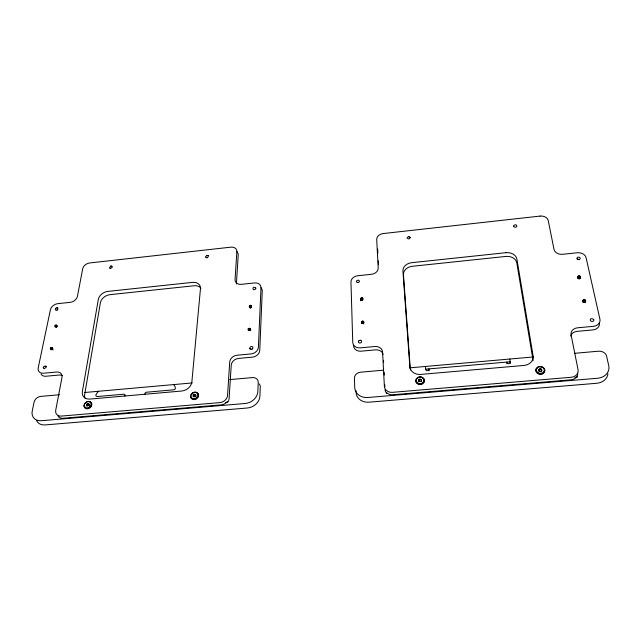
<?xml version="1.0" encoding="UTF-8"?>
<svg xmlns="http://www.w3.org/2000/svg" width="641" height="641" viewBox="0 0 641 641"><rect width="100%" height="100%" fill="white"/><g stroke="black" fill="none" stroke-linecap="round" stroke-linejoin="round"><path stroke-width="0.96" d="M506.863 363.735L506.887 362.061A1.707 1.418 2.8 0 0 508.794 363.671A1.707 1.418 2.8 0 0 510.18 361.772L509.771 359.032M510.148 363.447L510.18 361.772L425.696 369.184L425.464 366.468M593.878 319.859L593.862 320.428C593.342 321.958 590.698 321.774 590.257 320.196L590.265 319.651C590.673 317.127 594.584 320.115 593.63 319.362M585.69 300.685L584.512 301.943L583.438 301.711L582.869 300.541L583.526 299.844L585.105 299.94L585.69 300.685L585.441 302.52M580.522 276.848L579.36 278.058L578.31 277.849L577.757 276.728L578.406 276.047L579.945 276.135L580.522 276.848L580.289 278.715M538.849 370.025L540.115 368.711L541.565 369.24L541.765 370.851L540.539 371.612L541.789 370.53L541.749 371.083M539.065 371.315L538.889 369.472M540.075 369.264L540.115 368.711M540.507 369.328L539.81 369.256M541.525 369.793L541.565 369.24M195.801 396.523L195.625 394.792L194.495 394.279L193.253 395L193.43 396.731M195.681 396.314L195.625 394.792M577.092 259.068L579.488 259.573L580.313 258.227C579.849 256.785 577.453 256.721 576.884 258.107L577.573 259.453M578.871 259.733L579.488 259.573M577.757 278.202L577.982 276.327M578.062 278.851L578.406 276.047M578.559 278.723L578.903 275.918M579.079 278.747L579.424 275.942M579.6 278.939L579.945 276.135M580.105 278.33L580.337 276.463M582.861 301.967L583.102 300.132M583.158 302.592L583.526 299.844M583.663 302.464L584.031 299.716M584.199 302.496L584.576 299.74M584.856 301.775L585.105 299.94M585.249 302.119L585.505 300.284M574.889 377.413L576.876 377.245L576.996 376.403A8.181 6.706 8.4 0 1 570.947 379.825L392.853 394.76A7.628 6.586 -9.4 0 1 386.483 392.476L386.643 393.27A7.612 6.586 -9.4 0 1 385.057 389.584M410.128 237.579L409.735 238.508L408.654 238.989L406.979 237.931L408.453 236.545L410.128 237.603L409.984 237.17M86.631 405.745L86.839 404.527L88.081 403.814L89.123 404.327L88.915 405.553L88.907 404.054L87.865 403.542L86.623 404.255L86.791 405.953M358.439 341.324C357.654 343.929 362.566 343.416 361.556 341.036C361.059 338.881 357.638 341.925 358.8 340.836M361.372 321.966L361.708 323.112L362.654 323.344L363.928 322.127L363.054 321.189L361.652 321.574L361.756 323.673M360.434 299.002L361.684 297.825L363.022 298.738L361.764 299.924L360.434 299.002L360.819 300.741M248.035 329.065L248.259 330.195L249.133 330.419L250.046 330.019L250.383 328.833L249.702 328.304L248.339 328.673L248.724 330.716M249.237 306.086L249.453 307.167L250.319 307.384L251.208 306.991L251.536 305.853L250.871 305.34L249.533 305.709L249.91 307.768M255.719 288.746C256.288 287.825 254.261 290.862 253.179 289.411L252.899 288.089L253.796 287.288L255.447 287.416L255.855 288.266M50.375 348.319L50.407 349.425L51.625 349.537L52.41 348.88L52.37 347.775L51.16 347.662L50.375 348.319L51.568 349.858M43.211 367.469L44.982 365.971L45.96 366.267L46.2 367.181L44.429 368.687L43.436 368.367L43.42 366.956M54.966 325.78L55.006 326.846L56.2 326.942L56.969 326.309L56.929 325.243L55.735 325.139L54.966 325.78L56.128 327.351M55.406 308.714L55.471 310.036L56.953 310.148L57.89 309.347L57.842 308.049C57.201 306.799 54.629 309.435 55.831 308.281M124.883 396.146L125.075 394.768L123.873 394.199L97.031 396.563C93.818 396.146 97.881 392.004 98.602 391.266M537.174 367.894L536.669 368.639A4.07 3.373 6 0 0 537.23 371.956L538.873 373.054A3.91 3.237 6 0 0 542.791 372.717L544.017 371.371A4.07 3.373 6 0 0 543.44 368.054L541.797 366.964A3.91 3.237 6 0 0 537.895 367.301L536.18 369.024A4.575 3.79 6 0 0 536.813 372.75L538.648 373.975A4.383 3.63 6 0 0 543.055 373.599L544.425 372.092A4.575 3.79 6 0 0 543.776 368.367M417.219 378.254L416.338 379.344A4.359 3.742 -5.9 0 0 416.618 383.03L418.269 384.247A4.183 3.59 -5.9 0 0 422.499 383.887L423.933 382.405A4.359 3.742 -6 0 0 423.637 378.719L422.9 378.014M252.506 348.752L253.019 347.702L252.594 346.773C251.4 345.908 249.397 347.077 249.894 348.528L250.222 348.968C250.647 350.042 253.475 348.167 251.945 349.113M191.467 394.519L193.005 393.093M416.946 378.527L417.956 377.669A3.726 3.197 -6 0 1 421.706 377.341L423.172 378.422A3.878 3.333 -6 0 1 423.445 381.699L422.163 383.022A3.726 3.197 -6 0 1 418.397 383.35L416.922 382.26A3.878 3.333 -6 0 1 416.674 378.983M207.355 257.65L208.381 256.448L208.021 255.639L207.011 255.406L205.449 256.769L205.809 257.562L207.355 257.65L206.811 257.794M418.893 381.619L418.717 379.817L419.951 379.063L421.361 380.121M418.813 381.091L420.151 381.619L421.393 380.866L421.466 381.403M57.498 309.819L56.953 310.148M110.613 266.183L109.571 267.818L110.765 268.411L112.375 267.081L112.087 266.279L110.613 266.183L111.662 266.087M193.141 396.234L194.271 396.755L195.521 396.026M86.415 405.473L87.456 405.985L88.706 405.28M357.942 282.593L359.064 282.104L359.489 281.127L358.439 280.037L356.396 280.974L356.797 282.336L357.942 282.577M208.477 255.422L206.466 255.551M59.693 394.728L40.744 396.41A6.218 4.615 -36.7 0 0 34.093 402.099L32.242 411.025A12.532 9.367 -37.1 0 0 41.377 420.72L245.142 403.493A12.508 10.448 -26.2 0 0 257.85 391.523L258.243 382.373A6.21 5.168 -25 0 0 252.45 377.589L229.774 379.6M84.636 392.508L192.316 382.933M383.15 370.202L360.514 372.197A6.33 5.416 -13.4 0 0 354.425 378.158L354.705 387.468A12.764 11.001 -12.7 0 0 367.798 397.508L597.46 378.27A13.958 11.274 9.6 0 0 608.734 365.699L606.602 356.148A6.947 5.561 9.3 0 0 598.582 351.196L574.897 353.287M409.719 367.854L533.456 356.941M225.576 402.572L227.563 402.404A7.404 6.138 -28.5 0 0 229.109 398.574L231.233 365.154A7.211 5.889 -25 0 1 238.564 358.431L252.498 357.141A7.147 5.817 -23.2 0 0 259.749 350.451L262.257 291.134A6.811 5.312 -20.6 0 0 261.304 288.258M408.461 236.569L409.046 236.593M56.913 307.808L57.41 307.824M359.97 340.307L360.595 340.355M194.552 394.76L195.152 394.832M88.025 404.014L88.602 404.078M541.541 369.553L540.091 369.024L538.865 369.785L539.089 371.075M539.105 370.762L540.555 371.299M421.329 379.897L419.999 379.368L418.757 380.113L418.861 381.395M195.785 395.072L194.656 394.56L193.414 395.281L193.302 396.515L194.271 396.755M110.252 268.387L109.819 268.178M541.933 367.149L542.951 367.654M88.586 404.062L89.347 404.824M196.883 392.757L198.197 393.935A4.199 3.421 -30.1 0 1 197.885 397.508L196.346 398.942A4.03 3.285 -30.1 0 1 192.444 399.279L190.954 397.773A4.199 3.429 -30.1 0 1 191.282 394.207L192.821 392.781A4.03 3.285 -30.1 0 1 196.707 392.436L198.021 393.622A4.199 3.429 -30.1 0 1 197.708 397.196L196.162 398.63A4.03 3.285 -30.1 0 1 192.26 398.966L191.507 398.462M91.102 402.524L90.421 402.027A4.03 3.101 -35.6 0 0 89.572 401.755M84.724 407.668L85.405 408.165A4.038 3.101 -35.6 0 0 89.163 407.844L90.758 406.426A4.207 3.229 -35.6 0 0 91.343 402.893M45.944 366.251L46.2 366.692M86.623 404.255L87 404.727M87.865 403.542L88.242 404.022M88.907 404.054L89.283 404.535M50.711 347.935L51.897 349.481M51.817 347.566L53.003 349.105M51.601 347.55L52.794 349.089M51.16 347.662L52.939 349.978M249.894 348.528L250.222 348.968M55.294 325.412L56.456 326.982M56.176 325.027L57.538 326.622M55.735 325.139L56.889 326.718M193.253 395L193.542 395.489M194.495 394.279L194.776 394.768M173.591 384.6C175.049 385.746 176.66 389.399 173.775 389.808L146.46 392.212L145.066 393.013L144.89 394.391M227.563 402.404L227.17 401.643A7.42 6.146 -28.4 0 1 221.137 404.888L63.147 418.261A7.436 5.641 -36.7 0 1 58.123 416.041L58.732 416.754A7.428 5.633 -36.7 0 1 58.363 415.969M248.339 328.673L249.029 330.323M249.702 328.304L250.391 329.955M249.245 328.272L250.278 330.748M248.78 328.392L249.461 330.043M250.118 328.496L250.807 330.155M249.533 305.709L250.543 308.233M250.871 305.34L251.544 307.023M250.423 305.316L251.096 306.999M249.958 305.437L250.968 307.96M236.914 251.368L237.25 252.234M362.085 321.285L362.469 322.992M361.652 321.574L362.037 323.28M363.054 321.189L363.631 323.753M362.814 321.173L363.391 323.737M362.566 321.165L363.143 323.721M363.511 321.389L363.896 323.096M361.22 297.945L361.788 300.557M360.787 298.217L361.171 299.964M360.514 298.602L360.899 300.349M362.165 297.849L362.542 299.587M361.925 297.833L362.494 300.445M361.684 297.825L362.253 300.437M362.614 298.033L362.99 299.78M418.717 379.817L418.797 380.345M419.951 379.063L420.031 379.6M429.141 370.867L428.901 368.904A1.635 1.394 -5.3 0 1 427.435 370.682A1.635 1.394 -5.3 0 1 425.696 369.184M421.289 379.592L421.433 381.171M410.376 369.969L403.453 274.604A9.383 7.396 -8.2 0 1 412.171 266.303L505.981 256.424A9.703 7.5 -1.3 0 1 516.79 262.81L532.879 359.208A10.52 8.702 3.9 0 1 532.967 360.803M377.669 249.045L377.87 252.979M378.286 260.831L378.494 264.765M383.518 360.378L383.63 362.365M384.143 372.189L384.296 375.089M384.8 384.752L384.904 386.683M355.907 390.329L355.963 392.18M356.116 393.598A12.652 10.945 -12.6 0 0 368.952 402.187L596.563 383.294A13.83 11.209 9.9 0 0 607.924 373.767M417.772 377.87A4.183 3.59 -6 0 1 418.757 377.421M419.839 377.196A4.183 3.59 -6 0 1 420.937 377.228M419.102 380.329A1.282 1.098 -5.9 0 1 419.607 379.953M539.658 366.836A4.383 3.63 6 0 1 540.82 366.868M539.97 369.536A1.346 1.114 6 0 1 540.323 369.512M353.584 345.723A7.299 6.081 -12.9 0 0 361.027 351.196L375.618 349.858A7.396 6.226 -11.4 0 1 383.078 354.281M577.589 373.238A8.173 6.706 8.5 0 1 576.876 377.245M599.343 322.912A7.956 6.266 6.8 0 1 592.885 329.923L577.204 331.357A7.988 6.378 6.8 0 0 570.738 336.02M84.492 407.291A4.207 3.229 -35.6 0 1 84.291 405.569M88.146 404.271A1.234 0.945 -35.6 0 1 89.203 404.84M87.32 404.711A1.234 0.945 -35.6 0 1 87.569 404.511M193.975 392.653A4.03 3.285 -30.1 0 1 195.978 392.476M191.138 398.085A4.199 3.421 -30.1 0 1 190.778 396.346M193.574 396.539A1.234 1.01 -30.1 0 1 193.854 395.481M194.383 395.112A1.234 1.01 -30.1 0 1 195.273 395.064M36.489 420.424A12.427 9.327 -37.3 0 0 45.166 424.927L247.322 408.005A12.403 10.4 -26.3 0 0 259.909 396.114L260.278 387.004A6.162 5.144 -25.1 0 0 259.18 383.887M200.994 288.226A8.99 6.835 -24.5 0 0 194.103 285.758L109.94 294.668A8.95 6.562 -29 0 0 100.413 302.64L84.668 394.544A9.735 7.468 -34.6 0 0 85.021 398.245M41.064 374.064A7.131 5.24 -34.6 0 0 45.936 376.243L58.956 375.041A7.203 5.36 -35 0 1 62.345 375.682M236.497 284.011A6.739 5.192 -21.1 0 1 236.449 283.042L238.228 255.054A6.57 4.936 -21 0 0 237.707 252.842M513.705 226.169C514.09 227.579 516.334 227.563 516.926 226.273L516.342 224.999L515.124 224.775L514.034 225.279L513.705 226.193M260.991 287.713L258.403 347.198A7.187 5.833 -23.2 0 1 251.112 353.912L237.098 355.218A7.251 5.905 -25 0 0 229.718 361.973L227.547 395.505A7.452 6.162 -28.4 0 1 219.919 402.596L61.296 416.089A7.468 5.649 -36.6 0 1 55.711 410.312L61.985 377.405A7.243 5.376 -34.9 0 0 56.56 372.02L43.476 373.238A7.163 5.248 -34.5 0 1 38.196 367.918L50.431 309.675A6.787 4.84 -31.2 0 1 57.746 303.666L70.173 302.352A6.714 4.799 -30.1 0 0 77.425 296.366L82.705 268.691A6.546 4.631 -28.2 0 1 89.732 262.954L230.824 247.162A6.61 4.944 -21 0 1 236.874 251.568L235.055 279.628A6.779 5.2 -21.1 0 0 241.312 284.34L254.573 282.937A6.851 5.32 -20.6 0 1 260.991 287.713M200.473 288.634L191.875 381.804A9.783 7.86 -29.9 0 1 181.724 391.026L89.972 399.071A9.791 7.484 -34.5 0 1 82.36 391.563L98.337 299.387A8.998 6.57 -28.9 0 1 107.928 291.391L192.5 282.377A9.03 6.851 -24.5 0 1 200.473 288.634M544.457 371.748L543.079 373.254A4.391 3.638 6 0 1 538.672 373.631L536.837 372.397A4.575 3.79 6 0 1 536.205 368.671L537.583 367.173A4.391 3.63 6 0 1 541.966 366.796L543.808 368.014A4.575 3.79 6 0 1 544.457 371.748M423.893 382.068L422.451 383.55A4.183 3.59 -6 0 1 418.22 383.919L416.57 382.693A4.359 3.742 -5.9 0 1 416.289 379.015L417.724 377.533A4.183 3.59 -6 0 1 421.938 377.172L423.589 378.382A4.359 3.742 -6 0 1 423.893 382.068M197.252 396.843L195.874 398.125A3.59 2.925 -30.1 0 1 192.404 398.422L191.242 397.364A3.742 3.053 -30.1 0 1 191.531 394.183L192.901 392.917A3.59 2.925 -30.1 0 1 196.362 392.613L197.524 393.662A3.742 3.053 -30.1 0 1 197.252 396.843M90.99 406.731L89.403 408.141A4.03 3.101 -35.6 0 1 85.646 408.469L84.251 406.987A4.207 3.229 -35.6 0 1 84.852 403.461L86.439 402.051A4.038 3.101 -35.6 0 1 90.181 401.731L91.575 403.197A4.207 3.229 -35.6 0 1 90.99 406.731M90.293 406.09L88.875 407.347A3.59 2.756 -35.6 0 1 85.533 407.636L84.508 406.586A3.75 2.876 -35.6 0 1 85.037 403.445L86.455 402.195A3.59 2.756 -35.5 0 1 89.788 401.907L90.814 402.941A3.75 2.876 -35.6 0 1 90.293 406.09M540.083 216.081L383.174 233.556A6.827 5.224 -10.5 0 0 376.708 239.51L378.198 268.058A6.963 5.457 -11.5 0 1 371.54 274.292L357.702 275.742A7.003 5.545 -12.6 0 0 350.964 282.008L352.75 342.382A7.339 6.106 -12.9 0 0 360.234 347.863L374.897 346.509A7.436 6.25 -11.4 0 1 382.589 352.069L384.376 386.363A7.66 6.61 -9.5 0 0 392.372 392.348L571.275 377.269A8.221 6.731 8.3 0 0 578.07 369.809L571.083 334.858A8.037 6.402 6.6 0 1 577.669 327.783L593.446 326.325A8.004 6.282 6.6 0 0 599.944 319.29L586.066 257.626A7.572 5.721 2.9 0 0 577.357 252.754L562.534 254.309A7.452 5.617 1.6 0 1 554.032 249.493L548.247 220.56A7.211 5.352 -0.5 0 0 540.083 216.081M506.013 252.69L411.698 262.682A9.431 7.412 -8.2 0 0 402.925 271.007L409.847 366.66A10.168 8.629 -6.3 0 0 420.648 374.424L523.977 365.442A10.576 8.734 3.8 0 0 533.08 355.763L516.894 259.084A9.751 7.524 -1.4 0 0 506.013 252.69"/></g></svg>
